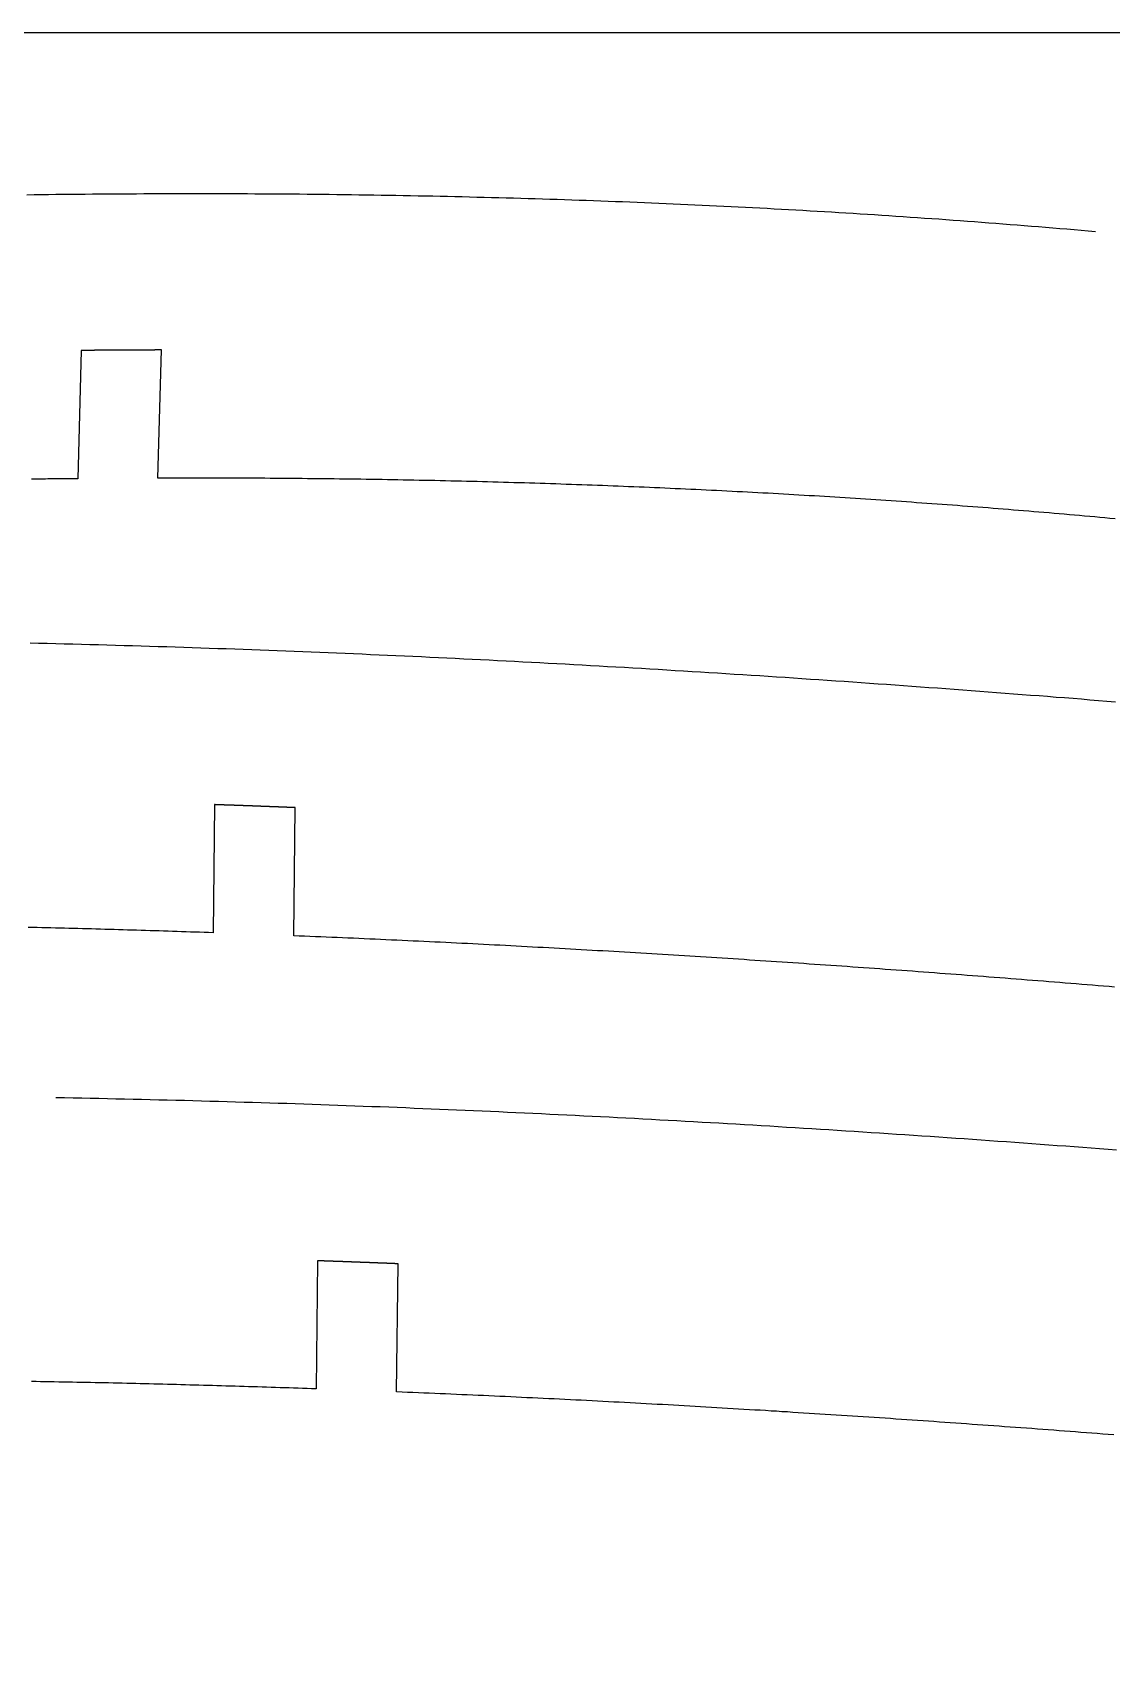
# Model space of a CAD drawing. Extents: x -537 to 363, y 432 to 791.
# Drawn here: x 214.8 to 248.4, y 610.6 to 661.6 of the extents above; entities that cross this region are included whole.
import ezdxf

# ---------------------------------------------------------------- set-up
doc = ezdxf.new("R2010")
doc.units = 0
doc.layers.get('0').update_dxf_attribs({"linetype": 'CONTINUOUS'})
doc.layers.add('90X10', color=1, linetype='CONTINUOUS')

msp = doc.modelspace()

# ---------------------------------------------------------------- linework, layer by layer
for p, q in [((216.265, 651.664), (216.159, 647.663)), ((218.662, 647.679), (218.768, 651.679)), ((220.426, 637.491), (220.383, 633.493)), ((222.898, 633.398), (222.941, 637.397)), ((223.64, 623.258), (223.597, 619.259)), ((226.112, 619.165), (226.155, 623.164))]:
    msp.add_line(p, q)
for points in [[(214.57, 656.525, 0), (214.796, 656.528, 0), (215.023, 656.531, 0), (215.25, 656.533, 0), (215.477, 656.536, 0), (215.704, 656.538, 0), (215.932, 656.541, 0), (216.16, 656.543, 0), (216.388, 656.545, 0), (216.616, 656.547, 0), (216.844, 656.549, 0), (217.073, 656.551, 0), (217.301, 656.552, 0), (217.53, 656.554, 0), (217.76, 656.555, 0), (217.989, 656.556, 0), (218.218, 656.557, 0), (218.448, 656.558, 0), (218.678, 656.559, 0), (218.908, 656.559, 0), (219.139, 656.56, 0), (219.369, 656.56, 0), (219.6, 656.56, 0), (219.831, 656.56, 0), (220.062, 656.56, 0), (220.293, 656.56, 0), (220.525, 656.56, 0), (220.757, 656.559, 0), (220.988, 656.559, 0), (221.221, 656.558, 0), (221.453, 656.557, 0), (221.685, 656.556, 0), (221.918, 656.554, 0), (222.151, 656.553, 0), (222.384, 656.551, 0), (222.616, 656.55, 0), (222.849, 656.548, 0), (223.081, 656.546, 0), (223.314, 656.544, 0), (223.546, 656.541, 0), (223.778, 656.539, 0), (224.009, 656.536, 0), (224.241, 656.534, 0), (224.473, 656.531, 0), (224.704, 656.528, 0), (224.935, 656.524, 0), (225.166, 656.521, 0), (225.397, 656.517, 0), (225.627, 656.514, 0), (225.858, 656.51, 0), (226.088, 656.506, 0), (226.319, 656.502, 0), (226.549, 656.498, 0), (226.779, 656.493, 0), (227.008, 656.489, 0), (227.238, 656.484, 0), (227.468, 656.479, 0), (227.697, 656.474, 0), (227.926, 656.469, 0), (228.155, 656.463, 0), (228.384, 656.458, 0), (228.613, 656.452, 0), (228.842, 656.446, 0), (229.071, 656.44, 0), (229.299, 656.434, 0), (229.527, 656.428, 0), (229.755, 656.422, 0), (229.984, 656.415, 0), (230.211, 656.408, 0), (230.439, 656.401, 0), (230.667, 656.394, 0), (230.894, 656.387, 0), (231.122, 656.38, 0), (231.349, 656.372, 0), (231.576, 656.365, 0), (231.804, 656.357, 0), (232.03, 656.349, 0), (232.257, 656.341, 0), (232.484, 656.333, 0), (232.711, 656.324, 0), (232.937, 656.316, 0), (233.164, 656.307, 0), (233.39, 656.298, 0), (233.616, 656.289, 0), (233.842, 656.28, 0), (234.068, 656.27, 0), (234.294, 656.261, 0), (234.52, 656.251, 0), (234.745, 656.241, 0), (234.971, 656.231, 0), (235.196, 656.221, 0), (235.422, 656.211, 0), (235.647, 656.2, 0), (235.872, 656.19, 0), (236.097, 656.179, 0), (236.322, 656.168, 0), (236.547, 656.157, 0), (236.771, 656.146, 0), (236.996, 656.134, 0), (237.221, 656.123, 0), (237.445, 656.111, 0), (237.67, 656.099, 0), (237.894, 656.087, 0), (238.118, 656.075, 0), (238.342, 656.062, 0), (238.566, 656.05, 0), (238.79, 656.037, 0), (239.014, 656.024, 0), (239.238, 656.011, 0), (239.462, 655.998, 0), (239.685, 655.985, 0), (239.909, 655.971, 0), (240.133, 655.958, 0), (240.356, 655.944, 0), (240.579, 655.93, 0), (240.803, 655.916, 0), (241.026, 655.902, 0), (241.249, 655.887, 0), (241.472, 655.873, 0), (241.695, 655.858, 0), (241.918, 655.843, 0), (242.141, 655.828, 0), (242.364, 655.813, 0), (242.587, 655.797, 0), (242.809, 655.782, 0), (243.032, 655.766, 0), (243.254, 655.75, 0), (243.477, 655.734, 0), (243.699, 655.718, 0), (243.922, 655.701, 0), (244.144, 655.685, 0), (244.366, 655.668, 0), (244.589, 655.651, 0), (244.811, 655.634, 0), (245.033, 655.617, 0), (245.255, 655.599, 0), (245.477, 655.582, 0), (245.699, 655.564, 0), (245.921, 655.546, 0), (246.143, 655.528, 0), (246.365, 655.51, 0), (246.587, 655.492, 0), (246.809, 655.473, 0), (247.03, 655.455, 0), (247.252, 655.436, 0), (247.474, 655.417, 0), (247.695, 655.398, 0), (247.917, 655.378, 0)], [(218.768, 651.679, 0), (218.76, 651.679, 0), (218.752, 651.679, 0), (218.744, 651.679, 0), (218.737, 651.679, 0), (218.729, 651.679, 0), (218.721, 651.679, 0), (218.713, 651.679, 0), (218.705, 651.679, 0), (218.697, 651.679, 0), (218.689, 651.679, 0), (218.681, 651.679, 0), (218.673, 651.679, 0), (218.666, 651.679, 0), (218.658, 651.679, 0), (218.65, 651.679, 0), (218.642, 651.679, 0), (218.634, 651.679, 0), (218.626, 651.679, 0), (218.618, 651.679, 0), (218.61, 651.679, 0), (218.603, 651.679, 0), (218.595, 651.679, 0), (218.587, 651.679, 0), (218.579, 651.679, 0), (218.571, 651.679, 0), (218.563, 651.679, 0), (218.555, 651.678, 0), (218.547, 651.678, 0), (218.54, 651.678, 0), (218.532, 651.678, 0), (218.524, 651.678, 0), (218.516, 651.678, 0), (218.508, 651.678, 0), (218.5, 651.678, 0), (218.492, 651.678, 0), (218.484, 651.678, 0), (218.477, 651.678, 0), (218.469, 651.678, 0), (218.461, 651.678, 0), (218.453, 651.678, 0), (218.445, 651.678, 0), (218.437, 651.678, 0), (218.429, 651.678, 0), (218.421, 651.678, 0), (218.414, 651.678, 0), (218.406, 651.678, 0), (218.398, 651.678, 0), (218.39, 651.678, 0), (218.382, 651.678, 0), (218.374, 651.678, 0), (218.366, 651.678, 0), (218.358, 651.678, 0), (218.351, 651.678, 0), (218.343, 651.678, 0), (218.335, 651.678, 0), (218.327, 651.678, 0), (218.319, 651.678, 0), (218.311, 651.678, 0), (218.303, 651.678, 0), (218.295, 651.678, 0), (218.288, 651.677, 0), (218.28, 651.677, 0), (218.272, 651.677, 0), (218.264, 651.677, 0), (218.256, 651.677, 0), (218.248, 651.677, 0), (218.24, 651.677, 0), (218.233, 651.677, 0), (218.225, 651.677, 0), (218.217, 651.677, 0), (218.209, 651.677, 0), (218.201, 651.677, 0), (218.193, 651.677, 0), (218.185, 651.677, 0), (218.177, 651.677, 0), (218.17, 651.677, 0), (218.162, 651.677, 0), (218.154, 651.677, 0), (218.146, 651.677, 0), (218.138, 651.677, 0), (218.13, 651.677, 0), (218.122, 651.677, 0), (218.115, 651.677, 0), (218.107, 651.677, 0), (218.099, 651.677, 0), (218.091, 651.677, 0), (218.083, 651.677, 0), (218.075, 651.677, 0), (218.067, 651.677, 0), (218.059, 651.676, 0), (218.052, 651.676, 0), (218.044, 651.676, 0), (218.036, 651.676, 0), (218.028, 651.676, 0), (218.02, 651.676, 0), (218.012, 651.676, 0), (218.004, 651.676, 0), (217.997, 651.676, 0), (217.989, 651.676, 0), (217.981, 651.676, 0), (217.973, 651.676, 0), (217.965, 651.676, 0), (217.957, 651.676, 0), (217.949, 651.676, 0), (217.942, 651.676, 0), (217.934, 651.676, 0), (217.926, 651.676, 0), (217.918, 651.676, 0), (217.91, 651.676, 0), (217.902, 651.676, 0), (217.894, 651.676, 0), (217.887, 651.676, 0), (217.879, 651.676, 0), (217.871, 651.676, 0), (217.863, 651.676, 0), (217.855, 651.675, 0), (217.847, 651.675, 0), (217.839, 651.675, 0), (217.832, 651.675, 0), (217.824, 651.675, 0), (217.816, 651.675, 0), (217.808, 651.675, 0), (217.8, 651.675, 0), (217.792, 651.675, 0), (217.784, 651.675, 0), (217.777, 651.675, 0), (217.769, 651.675, 0), (217.761, 651.675, 0), (217.753, 651.675, 0), (217.745, 651.675, 0), (217.737, 651.675, 0), (217.729, 651.675, 0), (217.722, 651.675, 0), (217.714, 651.675, 0), (217.706, 651.675, 0), (217.698, 651.675, 0), (217.69, 651.675, 0), (217.682, 651.675, 0), (217.674, 651.674, 0), (217.667, 651.674, 0), (217.659, 651.674, 0), (217.651, 651.674, 0), (217.643, 651.674, 0), (217.635, 651.674, 0), (217.627, 651.674, 0), (217.62, 651.674, 0), (217.612, 651.674, 0), (217.604, 651.674, 0), (217.596, 651.674, 0), (217.588, 651.674, 0), (217.58, 651.674, 0), (217.572, 651.674, 0), (217.565, 651.674, 0), (217.557, 651.674, 0), (217.549, 651.674, 0), (217.541, 651.674, 0), (217.533, 651.674, 0), (217.525, 651.674, 0), (217.517, 651.674, 0), (217.51, 651.674, 0), (217.502, 651.673, 0), (217.494, 651.673, 0), (217.486, 651.673, 0), (217.478, 651.673, 0), (217.47, 651.673, 0), (217.463, 651.673, 0), (217.455, 651.673, 0), (217.447, 651.673, 0), (217.439, 651.673, 0), (217.431, 651.673, 0), (217.423, 651.673, 0), (217.415, 651.673, 0), (217.408, 651.673, 0), (217.4, 651.673, 0), (217.392, 651.673, 0), (217.384, 651.673, 0), (217.376, 651.673, 0), (217.368, 651.673, 0), (217.361, 651.673, 0), (217.353, 651.673, 0), (217.345, 651.672, 0), (217.337, 651.672, 0), (217.329, 651.672, 0), (217.321, 651.672, 0), (217.314, 651.672, 0), (217.306, 651.672, 0), (217.298, 651.672, 0), (217.29, 651.672, 0), (217.282, 651.672, 0), (217.274, 651.672, 0), (217.266, 651.672, 0), (217.259, 651.672, 0), (217.251, 651.672, 0), (217.243, 651.672, 0), (217.235, 651.672, 0), (217.227, 651.672, 0), (217.219, 651.672, 0), (217.212, 651.672, 0), (217.204, 651.672, 0), (217.196, 651.671, 0), (217.188, 651.671, 0), (217.18, 651.671, 0), (217.172, 651.671, 0), (217.165, 651.671, 0), (217.157, 651.671, 0), (217.149, 651.671, 0), (217.141, 651.671, 0), (217.133, 651.671, 0), (217.125, 651.671, 0), (217.118, 651.671, 0), (217.11, 651.671, 0), (217.102, 651.671, 0), (217.094, 651.671, 0), (217.086, 651.671, 0), (217.078, 651.671, 0), (217.071, 651.671, 0), (217.063, 651.671, 0), (217.055, 651.67, 0), (217.047, 651.67, 0), (217.039, 651.67, 0), (217.031, 651.67, 0), (217.024, 651.67, 0), (217.016, 651.67, 0), (217.008, 651.67, 0), (217, 651.67, 0), (216.992, 651.67, 0), (216.984, 651.67, 0), (216.977, 651.67, 0), (216.969, 651.67, 0), (216.961, 651.67, 0), (216.953, 651.67, 0), (216.945, 651.67, 0), (216.937, 651.67, 0), (216.93, 651.67, 0), (216.922, 651.669, 0), (216.914, 651.669, 0), (216.906, 651.669, 0), (216.898, 651.669, 0), (216.89, 651.669, 0), (216.883, 651.669, 0), (216.875, 651.669, 0), (216.867, 651.669, 0), (216.859, 651.669, 0), (216.851, 651.669, 0), (216.843, 651.669, 0), (216.836, 651.669, 0), (216.828, 651.669, 0), (216.82, 651.669, 0), (216.812, 651.669, 0), (216.804, 651.669, 0), (216.796, 651.668, 0), (216.789, 651.668, 0), (216.781, 651.668, 0), (216.773, 651.668, 0), (216.765, 651.668, 0), (216.757, 651.668, 0), (216.75, 651.668, 0), (216.742, 651.668, 0), (216.734, 651.668, 0), (216.726, 651.668, 0), (216.718, 651.668, 0), (216.71, 651.668, 0), (216.703, 651.668, 0), (216.695, 651.668, 0), (216.687, 651.668, 0), (216.679, 651.668, 0), (216.671, 651.667, 0), (216.663, 651.667, 0), (216.656, 651.667, 0), (216.648, 651.667, 0), (216.64, 651.667, 0), (216.632, 651.667, 0), (216.624, 651.667, 0), (216.617, 651.667, 0), (216.609, 651.667, 0), (216.601, 651.667, 0), (216.593, 651.667, 0), (216.585, 651.667, 0), (216.577, 651.667, 0), (216.57, 651.667, 0), (216.562, 651.667, 0), (216.554, 651.666, 0), (216.546, 651.666, 0), (216.538, 651.666, 0), (216.531, 651.666, 0), (216.523, 651.666, 0), (216.515, 651.666, 0), (216.507, 651.666, 0), (216.499, 651.666, 0), (216.491, 651.666, 0), (216.484, 651.666, 0), (216.476, 651.666, 0), (216.468, 651.666, 0), (216.46, 651.666, 0), (216.452, 651.666, 0), (216.445, 651.666, 0), (216.437, 651.665, 0), (216.429, 651.665, 0), (216.421, 651.665, 0), (216.413, 651.665, 0), (216.405, 651.665, 0), (216.398, 651.665, 0), (216.39, 651.665, 0), (216.382, 651.665, 0), (216.374, 651.665, 0), (216.366, 651.665, 0), (216.359, 651.665, 0), (216.351, 651.665, 0), (216.343, 651.665, 0), (216.335, 651.665, 0), (216.327, 651.664, 0), (216.319, 651.664, 0), (216.312, 651.664, 0), (216.304, 651.664, 0), (216.296, 651.664, 0), (216.288, 651.664, 0), (216.28, 651.664, 0), (216.273, 651.664, 0), (216.265, 651.664, 0)], [(216.159, 647.663, 0), (216.087, 647.662, 0), (216.015, 647.661, 0), (215.943, 647.661, 0), (215.871, 647.66, 0), (215.799, 647.659, 0), (215.727, 647.658, 0), (215.655, 647.658, 0), (215.583, 647.657, 0), (215.511, 647.656, 0), (215.439, 647.655, 0), (215.367, 647.654, 0), (215.296, 647.653, 0), (215.224, 647.653, 0), (215.152, 647.652, 0), (215.08, 647.651, 0), (215.008, 647.65, 0), (214.937, 647.649, 0), (214.865, 647.648, 0), (214.793, 647.647, 0), (214.721, 647.646, 0)], [(248.531, 646.409, 0), (248.372, 646.424, 0), (248.214, 646.438, 0), (248.056, 646.453, 0), (247.897, 646.467, 0), (247.739, 646.481, 0), (247.58, 646.495, 0), (247.422, 646.51, 0), (247.264, 646.524, 0), (247.105, 646.537, 0), (246.947, 646.551, 0), (246.788, 646.565, 0), (246.63, 646.579, 0), (246.471, 646.592, 0), (246.312, 646.606, 0), (246.154, 646.619, 0), (245.995, 646.632, 0), (245.837, 646.646, 0), (245.678, 646.659, 0), (245.519, 646.672, 0), (245.361, 646.685, 0), (245.202, 646.698, 0), (245.043, 646.71, 0), (244.884, 646.723, 0), (244.725, 646.736, 0), (244.567, 646.748, 0), (244.408, 646.761, 0), (244.249, 646.773, 0), (244.09, 646.785, 0), (243.931, 646.797, 0), (243.772, 646.81, 0), (243.613, 646.822, 0), (243.454, 646.833, 0), (243.295, 646.845, 0), (243.136, 646.857, 0), (242.977, 646.869, 0), (242.818, 646.88, 0), (242.658, 646.892, 0), (242.499, 646.903, 0), (242.34, 646.914, 0), (242.181, 646.926, 0), (242.021, 646.937, 0), (241.862, 646.948, 0), (241.702, 646.959, 0), (241.543, 646.97, 0), (241.383, 646.981, 0), (241.224, 646.991, 0), (241.064, 647.002, 0), (240.905, 647.012, 0), (240.745, 647.023, 0), (240.585, 647.033, 0), (240.426, 647.044, 0), (240.266, 647.054, 0), (240.106, 647.064, 0), (239.946, 647.074, 0), (239.787, 647.084, 0), (239.627, 647.094, 0), (239.467, 647.104, 0), (239.307, 647.113, 0), (239.147, 647.123, 0), (238.986, 647.132, 0), (238.826, 647.142, 0), (238.666, 647.151, 0), (238.506, 647.161, 0), (238.346, 647.17, 0), (238.185, 647.179, 0), (238.025, 647.188, 0), (237.864, 647.197, 0), (237.704, 647.206, 0), (237.543, 647.214, 0), (237.383, 647.223, 0), (237.222, 647.232, 0), (237.062, 647.24, 0), (236.901, 647.249, 0), (236.74, 647.257, 0), (236.579, 647.265, 0), (236.418, 647.274, 0), (236.257, 647.282, 0), (236.096, 647.29, 0), (235.935, 647.298, 0), (235.774, 647.306, 0), (235.613, 647.313, 0), (235.452, 647.321, 0), (235.291, 647.329, 0), (235.129, 647.336, 0), (234.968, 647.344, 0), (234.806, 647.351, 0), (234.645, 647.358, 0), (234.483, 647.365, 0), (234.322, 647.372, 0), (234.16, 647.38, 0), (233.998, 647.386, 0), (233.837, 647.393, 0), (233.675, 647.4, 0), (233.513, 647.407, 0), (233.351, 647.413, 0), (233.189, 647.42, 0), (233.027, 647.426, 0), (232.864, 647.433, 0), (232.702, 647.439, 0), (232.54, 647.445, 0), (232.378, 647.451, 0), (232.215, 647.457, 0), (232.053, 647.463, 0), (231.89, 647.469, 0), (231.727, 647.475, 0), (231.565, 647.481, 0), (231.402, 647.486, 0), (231.239, 647.492, 0), (231.076, 647.497, 0), (230.913, 647.503, 0), (230.75, 647.508, 0), (230.587, 647.513, 0), (230.424, 647.518, 0), (230.26, 647.523, 0), (230.097, 647.528, 0), (229.934, 647.533, 0), (229.77, 647.538, 0), (229.607, 647.543, 0), (229.443, 647.548, 0), (229.279, 647.552, 0), (229.115, 647.557, 0), (228.952, 647.561, 0), (228.788, 647.565, 0), (228.624, 647.57, 0), (228.459, 647.574, 0), (228.295, 647.578, 0), (228.131, 647.582, 0), (227.967, 647.586, 0), (227.802, 647.59, 0), (227.638, 647.593, 0), (227.473, 647.597, 0), (227.308, 647.601, 0), (227.144, 647.604, 0), (226.979, 647.608, 0), (226.814, 647.611, 0), (226.649, 647.614, 0), (226.484, 647.618, 0), (226.319, 647.621, 0), (226.153, 647.624, 0), (225.988, 647.627, 0), (225.823, 647.63, 0), (225.657, 647.632, 0), (225.492, 647.635, 0), (225.326, 647.638, 0), (225.16, 647.64, 0), (224.994, 647.643, 0), (224.828, 647.645, 0), (224.662, 647.648, 0), (224.496, 647.65, 0), (224.33, 647.652, 0), (224.164, 647.654, 0), (223.997, 647.656, 0), (223.831, 647.658, 0), (223.664, 647.66, 0), (223.497, 647.662, 0), (223.331, 647.663, 0), (223.164, 647.665, 0), (222.997, 647.666, 0), (222.83, 647.668, 0), (222.663, 647.669, 0), (222.495, 647.671, 0), (222.328, 647.672, 0), (222.161, 647.673, 0), (221.993, 647.674, 0), (221.826, 647.675, 0), (221.658, 647.676, 0), (221.491, 647.677, 0), (221.324, 647.677, 0), (221.157, 647.678, 0), (220.99, 647.679, 0), (220.823, 647.679, 0), (220.656, 647.68, 0), (220.49, 647.68, 0), (220.323, 647.68, 0), (220.156, 647.681, 0), (219.99, 647.681, 0), (219.824, 647.681, 0), (219.658, 647.681, 0), (219.491, 647.681, 0), (219.325, 647.68, 0), (219.159, 647.68, 0), (218.994, 647.68, 0), (218.828, 647.679, 0), (218.662, 647.679, 0)], [(214.672, 642.538, 0), (214.939, 642.532, 0), (215.206, 642.525, 0), (215.473, 642.519, 0), (215.74, 642.512, 0), (216.007, 642.505, 0), (216.273, 642.498, 0), (216.54, 642.491, 0), (216.806, 642.484, 0), (217.072, 642.477, 0), (217.339, 642.469, 0), (217.605, 642.461, 0), (217.871, 642.454, 0), (218.137, 642.446, 0), (218.403, 642.438, 0), (218.669, 642.43, 0), (218.935, 642.421, 0), (219.201, 642.413, 0), (219.466, 642.404, 0), (219.732, 642.395, 0), (219.998, 642.386, 0), (220.263, 642.377, 0), (220.529, 642.368, 0), (220.794, 642.359, 0), (221.059, 642.35, 0), (221.325, 642.34, 0), (221.59, 642.33, 0), (221.855, 642.32, 0), (222.12, 642.31, 0), (222.385, 642.3, 0), (222.65, 642.29, 0), (222.915, 642.28, 0), (223.18, 642.269, 0), (223.445, 642.259, 0), (223.71, 642.248, 0), (223.975, 642.237, 0), (224.239, 642.226, 0), (224.504, 642.215, 0), (224.769, 642.204, 0), (225.033, 642.192, 0), (225.298, 642.181, 0), (225.562, 642.169, 0), (225.827, 642.157, 0), (226.091, 642.145, 0), (226.355, 642.133, 0), (226.62, 642.121, 0), (226.884, 642.109, 0), (227.148, 642.096, 0), (227.413, 642.084, 0), (227.677, 642.071, 0), (227.941, 642.058, 0), (228.205, 642.045, 0), (228.469, 642.032, 0), (228.733, 642.019, 0), (228.998, 642.006, 0), (229.262, 641.992, 0), (229.526, 641.979, 0), (229.79, 641.965, 0), (230.054, 641.951, 0), (230.318, 641.937, 0), (230.582, 641.923, 0), (230.845, 641.909, 0), (231.109, 641.895, 0), (231.373, 641.88, 0), (231.637, 641.866, 0), (231.901, 641.851, 0), (232.165, 641.836, 0), (232.429, 641.821, 0), (232.693, 641.806, 0), (232.956, 641.791, 0), (233.22, 641.776, 0), (233.484, 641.761, 0), (233.748, 641.745, 0), (234.012, 641.73, 0), (234.275, 641.714, 0), (234.539, 641.698, 0), (234.803, 641.682, 0), (235.067, 641.666, 0), (235.33, 641.65, 0), (235.594, 641.633, 0), (235.858, 641.617, 0), (236.122, 641.601, 0), (236.386, 641.584, 0), (236.649, 641.567, 0), (236.913, 641.55, 0), (237.177, 641.533, 0), (237.441, 641.516, 0), (237.705, 641.499, 0), (237.969, 641.482, 0), (238.232, 641.464, 0), (238.496, 641.447, 0), (238.76, 641.429, 0), (239.024, 641.411, 0), (239.288, 641.393, 0), (239.552, 641.376, 0), (239.816, 641.357, 0), (240.08, 641.339, 0), (240.344, 641.321, 0), (240.608, 641.303, 0), (240.872, 641.284, 0), (241.136, 641.265, 0), (241.4, 641.247, 0), (241.664, 641.228, 0), (241.928, 641.209, 0), (242.193, 641.19, 0), (242.457, 641.171, 0), (242.721, 641.151, 0), (242.985, 641.132, 0), (243.25, 641.113, 0), (243.514, 641.093, 0), (243.778, 641.073, 0), (244.043, 641.054, 0), (244.307, 641.034, 0), (244.572, 641.014, 0), (244.836, 640.994, 0), (245.101, 640.974, 0), (245.365, 640.953, 0), (245.63, 640.933, 0), (245.895, 640.912, 0), (246.16, 640.892, 0), (246.424, 640.871, 0), (246.689, 640.85, 0), (246.954, 640.83, 0), (247.219, 640.809, 0), (247.484, 640.788, 0), (247.749, 640.766, 0), (248.014, 640.745, 0), (248.279, 640.724, 0), (248.544, 640.702, 0)], [(222.941, 637.397, 0), (222.933, 637.398, 0), (222.925, 637.398, 0), (222.917, 637.398, 0), (222.909, 637.399, 0), (222.902, 637.399, 0), (222.894, 637.399, 0), (222.886, 637.4, 0), (222.878, 637.4, 0), (222.87, 637.4, 0), (222.862, 637.401, 0), (222.854, 637.401, 0), (222.846, 637.401, 0), (222.839, 637.402, 0), (222.831, 637.402, 0), (222.823, 637.402, 0), (222.815, 637.402, 0), (222.807, 637.403, 0), (222.799, 637.403, 0), (222.791, 637.403, 0), (222.783, 637.404, 0), (222.775, 637.404, 0), (222.768, 637.404, 0), (222.76, 637.405, 0), (222.752, 637.405, 0), (222.744, 637.405, 0), (222.736, 637.406, 0), (222.728, 637.406, 0), (222.72, 637.406, 0), (222.712, 637.407, 0), (222.705, 637.407, 0), (222.697, 637.407, 0), (222.689, 637.407, 0), (222.681, 637.408, 0), (222.673, 637.408, 0), (222.665, 637.408, 0), (222.657, 637.409, 0), (222.649, 637.409, 0), (222.642, 637.409, 0), (222.634, 637.41, 0), (222.626, 637.41, 0), (222.618, 637.41, 0), (222.61, 637.411, 0), (222.602, 637.411, 0), (222.594, 637.411, 0), (222.586, 637.411, 0), (222.578, 637.412, 0), (222.571, 637.412, 0), (222.563, 637.412, 0), (222.555, 637.413, 0), (222.547, 637.413, 0), (222.539, 637.413, 0), (222.531, 637.414, 0), (222.523, 637.414, 0), (222.515, 637.414, 0), (222.508, 637.415, 0), (222.5, 637.415, 0), (222.492, 637.415, 0), (222.484, 637.415, 0), (222.476, 637.416, 0), (222.468, 637.416, 0), (222.46, 637.416, 0), (222.452, 637.417, 0), (222.445, 637.417, 0), (222.437, 637.417, 0), (222.429, 637.418, 0), (222.421, 637.418, 0), (222.413, 637.418, 0), (222.405, 637.419, 0), (222.397, 637.419, 0), (222.389, 637.419, 0), (222.381, 637.419, 0), (222.374, 637.42, 0), (222.366, 637.42, 0), (222.358, 637.42, 0), (222.35, 637.421, 0), (222.342, 637.421, 0), (222.334, 637.421, 0), (222.326, 637.422, 0), (222.318, 637.422, 0), (222.311, 637.422, 0), (222.303, 637.422, 0), (222.295, 637.423, 0), (222.287, 637.423, 0), (222.279, 637.423, 0), (222.271, 637.424, 0), (222.263, 637.424, 0), (222.255, 637.424, 0), (222.248, 637.425, 0), (222.24, 637.425, 0), (222.232, 637.425, 0), (222.224, 637.426, 0), (222.216, 637.426, 0), (222.208, 637.426, 0), (222.2, 637.426, 0), (222.192, 637.427, 0), (222.184, 637.427, 0), (222.177, 637.427, 0), (222.169, 637.428, 0), (222.161, 637.428, 0), (222.153, 637.428, 0), (222.145, 637.429, 0), (222.137, 637.429, 0), (222.129, 637.429, 0), (222.121, 637.429, 0), (222.114, 637.43, 0), (222.106, 637.43, 0), (222.098, 637.43, 0), (222.09, 637.431, 0), (222.082, 637.431, 0), (222.074, 637.431, 0), (222.066, 637.432, 0), (222.058, 637.432, 0), (222.05, 637.432, 0), (222.043, 637.432, 0), (222.035, 637.433, 0), (222.027, 637.433, 0), (222.019, 637.433, 0), (222.011, 637.434, 0), (222.003, 637.434, 0), (221.995, 637.434, 0), (221.987, 637.435, 0), (221.98, 637.435, 0), (221.972, 637.435, 0), (221.964, 637.435, 0), (221.956, 637.436, 0), (221.948, 637.436, 0), (221.94, 637.436, 0), (221.932, 637.437, 0), (221.924, 637.437, 0), (221.916, 637.437, 0), (221.909, 637.438, 0), (221.901, 637.438, 0), (221.893, 637.438, 0), (221.885, 637.438, 0), (221.877, 637.439, 0), (221.869, 637.439, 0), (221.861, 637.439, 0), (221.853, 637.44, 0), (221.846, 637.44, 0), (221.838, 637.44, 0), (221.83, 637.441, 0), (221.822, 637.441, 0), (221.814, 637.441, 0), (221.806, 637.441, 0), (221.798, 637.442, 0), (221.79, 637.442, 0), (221.782, 637.442, 0), (221.775, 637.443, 0), (221.767, 637.443, 0), (221.759, 637.443, 0), (221.751, 637.443, 0), (221.743, 637.444, 0), (221.735, 637.444, 0), (221.727, 637.444, 0), (221.719, 637.445, 0), (221.712, 637.445, 0), (221.704, 637.445, 0), (221.696, 637.446, 0), (221.688, 637.446, 0), (221.68, 637.446, 0), (221.672, 637.446, 0), (221.664, 637.447, 0), (221.656, 637.447, 0), (221.648, 637.447, 0), (221.641, 637.448, 0), (221.633, 637.448, 0), (221.625, 637.448, 0), (221.617, 637.448, 0), (221.609, 637.449, 0), (221.601, 637.449, 0), (221.593, 637.449, 0), (221.585, 637.45, 0), (221.577, 637.45, 0), (221.57, 637.45, 0), (221.562, 637.451, 0), (221.554, 637.451, 0), (221.546, 637.451, 0), (221.538, 637.451, 0), (221.53, 637.452, 0), (221.522, 637.452, 0), (221.514, 637.452, 0), (221.507, 637.453, 0), (221.499, 637.453, 0), (221.491, 637.453, 0), (221.483, 637.453, 0), (221.475, 637.454, 0), (221.467, 637.454, 0), (221.459, 637.454, 0), (221.451, 637.455, 0), (221.443, 637.455, 0), (221.436, 637.455, 0), (221.428, 637.455, 0), (221.42, 637.456, 0), (221.412, 637.456, 0), (221.404, 637.456, 0), (221.396, 637.457, 0), (221.388, 637.457, 0), (221.38, 637.457, 0), (221.372, 637.458, 0), (221.365, 637.458, 0), (221.357, 637.458, 0), (221.349, 637.458, 0), (221.341, 637.459, 0), (221.333, 637.459, 0), (221.325, 637.459, 0), (221.317, 637.46, 0), (221.309, 637.46, 0), (221.302, 637.46, 0), (221.294, 637.46, 0), (221.286, 637.461, 0), (221.278, 637.461, 0), (221.27, 637.461, 0), (221.262, 637.462, 0), (221.254, 637.462, 0), (221.246, 637.462, 0), (221.238, 637.462, 0), (221.231, 637.463, 0), (221.223, 637.463, 0), (221.215, 637.463, 0), (221.207, 637.464, 0), (221.199, 637.464, 0), (221.191, 637.464, 0), (221.183, 637.464, 0), (221.175, 637.465, 0), (221.167, 637.465, 0), (221.16, 637.465, 0), (221.152, 637.466, 0), (221.144, 637.466, 0), (221.136, 637.466, 0), (221.128, 637.466, 0), (221.12, 637.467, 0), (221.112, 637.467, 0), (221.104, 637.467, 0), (221.096, 637.468, 0), (221.089, 637.468, 0), (221.081, 637.468, 0), (221.073, 637.468, 0), (221.065, 637.469, 0), (221.057, 637.469, 0), (221.049, 637.469, 0), (221.041, 637.47, 0), (221.033, 637.47, 0), (221.025, 637.47, 0), (221.018, 637.47, 0), (221.01, 637.471, 0), (221.002, 637.471, 0), (220.994, 637.471, 0), (220.986, 637.472, 0), (220.978, 637.472, 0), (220.97, 637.472, 0), (220.962, 637.472, 0), (220.954, 637.473, 0), (220.947, 637.473, 0), (220.939, 637.473, 0), (220.931, 637.474, 0), (220.923, 637.474, 0), (220.915, 637.474, 0), (220.907, 637.474, 0), (220.899, 637.475, 0), (220.891, 637.475, 0), (220.883, 637.475, 0), (220.876, 637.476, 0), (220.868, 637.476, 0), (220.86, 637.476, 0), (220.852, 637.476, 0), (220.844, 637.477, 0), (220.836, 637.477, 0), (220.828, 637.477, 0), (220.82, 637.478, 0), (220.812, 637.478, 0), (220.805, 637.478, 0), (220.797, 637.478, 0), (220.789, 637.479, 0), (220.781, 637.479, 0), (220.773, 637.479, 0), (220.765, 637.479, 0), (220.757, 637.48, 0), (220.749, 637.48, 0), (220.741, 637.48, 0), (220.734, 637.481, 0), (220.726, 637.481, 0), (220.718, 637.481, 0), (220.71, 637.481, 0), (220.702, 637.482, 0), (220.694, 637.482, 0), (220.686, 637.482, 0), (220.678, 637.483, 0), (220.67, 637.483, 0), (220.663, 637.483, 0), (220.655, 637.483, 0), (220.647, 637.484, 0), (220.639, 637.484, 0), (220.631, 637.484, 0), (220.623, 637.485, 0), (220.615, 637.485, 0), (220.607, 637.485, 0), (220.599, 637.485, 0), (220.592, 637.486, 0), (220.584, 637.486, 0), (220.576, 637.486, 0), (220.568, 637.486, 0), (220.56, 637.487, 0), (220.552, 637.487, 0), (220.544, 637.487, 0), (220.536, 637.488, 0), (220.528, 637.488, 0), (220.521, 637.488, 0), (220.513, 637.488, 0), (220.505, 637.489, 0), (220.497, 637.489, 0), (220.489, 637.489, 0), (220.481, 637.49, 0), (220.473, 637.49, 0), (220.465, 637.49, 0), (220.457, 637.49, 0), (220.45, 637.491, 0), (220.442, 637.491, 0), (220.434, 637.491, 0), (220.426, 637.491, 0)], [(220.383, 633.493, 0), (220.242, 633.497, 0), (220.102, 633.502, 0), (219.961, 633.507, 0), (219.821, 633.512, 0), (219.681, 633.517, 0), (219.54, 633.521, 0), (219.4, 633.526, 0), (219.259, 633.531, 0), (219.119, 633.535, 0), (218.978, 633.54, 0), (218.838, 633.544, 0), (218.697, 633.549, 0), (218.557, 633.553, 0), (218.416, 633.558, 0), (218.275, 633.562, 0), (218.135, 633.566, 0), (217.994, 633.571, 0), (217.854, 633.575, 0), (217.713, 633.579, 0), (217.572, 633.583, 0), (217.432, 633.587, 0), (217.291, 633.591, 0), (217.15, 633.595, 0), (217.009, 633.599, 0), (216.869, 633.603, 0), (216.728, 633.607, 0), (216.587, 633.611, 0), (216.446, 633.615, 0), (216.305, 633.619, 0), (216.164, 633.623, 0), (216.024, 633.626, 0), (215.883, 633.63, 0), (215.742, 633.634, 0), (215.601, 633.637, 0), (215.46, 633.641, 0), (215.319, 633.644, 0), (215.178, 633.648, 0), (215.037, 633.651, 0), (214.896, 633.655, 0), (214.755, 633.658, 0), (214.614, 633.661, 0)], [(248.515, 631.8, 0), (248.344, 631.814, 0), (248.173, 631.828, 0), (248.003, 631.842, 0), (247.832, 631.856, 0), (247.661, 631.87, 0), (247.49, 631.883, 0), (247.32, 631.897, 0), (247.149, 631.911, 0), (246.978, 631.925, 0), (246.808, 631.938, 0), (246.637, 631.952, 0), (246.467, 631.965, 0), (246.296, 631.979, 0), (246.126, 631.992, 0), (245.955, 632.006, 0), (245.785, 632.019, 0), (245.614, 632.032, 0), (245.444, 632.046, 0), (245.274, 632.059, 0), (245.103, 632.072, 0), (244.933, 632.085, 0), (244.763, 632.098, 0), (244.593, 632.111, 0), (244.422, 632.124, 0), (244.252, 632.137, 0), (244.082, 632.15, 0), (243.912, 632.163, 0), (243.742, 632.176, 0), (243.572, 632.189, 0), (243.402, 632.202, 0), (243.232, 632.214, 0), (243.062, 632.227, 0), (242.892, 632.24, 0), (242.722, 632.252, 0), (242.552, 632.265, 0), (242.382, 632.277, 0), (242.212, 632.29, 0), (242.042, 632.302, 0), (241.872, 632.315, 0), (241.702, 632.327, 0), (241.532, 632.339, 0), (241.362, 632.352, 0), (241.193, 632.364, 0), (241.023, 632.376, 0), (240.853, 632.388, 0), (240.683, 632.4, 0), (240.514, 632.412, 0), (240.344, 632.424, 0), (240.174, 632.436, 0), (240.004, 632.448, 0), (239.835, 632.46, 0), (239.665, 632.472, 0), (239.495, 632.483, 0), (239.326, 632.495, 0), (239.156, 632.507, 0), (238.987, 632.518, 0), (238.817, 632.53, 0), (238.648, 632.541, 0), (238.478, 632.553, 0), (238.308, 632.564, 0), (238.139, 632.576, 0), (237.969, 632.587, 0), (237.8, 632.598, 0), (237.63, 632.609, 0), (237.461, 632.621, 0), (237.292, 632.632, 0), (237.122, 632.643, 0), (236.953, 632.654, 0), (236.783, 632.665, 0), (236.614, 632.676, 0), (236.444, 632.687, 0), (236.275, 632.698, 0), (236.106, 632.709, 0), (235.936, 632.719, 0), (235.767, 632.73, 0), (235.598, 632.741, 0), (235.428, 632.751, 0), (235.259, 632.762, 0), (235.09, 632.772, 0), (234.92, 632.783, 0), (234.751, 632.793, 0), (234.582, 632.804, 0), (234.412, 632.814, 0), (234.243, 632.824, 0), (234.074, 632.835, 0), (233.904, 632.845, 0), (233.735, 632.855, 0), (233.566, 632.865, 0), (233.397, 632.875, 0), (233.227, 632.885, 0), (233.058, 632.895, 0), (232.889, 632.905, 0), (232.72, 632.915, 0), (232.55, 632.925, 0), (232.381, 632.934, 0), (232.212, 632.944, 0), (232.043, 632.954, 0), (231.873, 632.963, 0), (231.704, 632.973, 0), (231.535, 632.982, 0), (231.366, 632.992, 0), (231.196, 633.001, 0), (231.027, 633.011, 0), (230.858, 633.02, 0), (230.689, 633.029, 0), (230.519, 633.038, 0), (230.35, 633.047, 0), (230.181, 633.057, 0), (230.012, 633.066, 0), (229.842, 633.075, 0), (229.673, 633.084, 0), (229.504, 633.092, 0), (229.335, 633.101, 0), (229.165, 633.11, 0), (228.996, 633.119, 0), (228.827, 633.127, 0), (228.658, 633.136, 0), (228.488, 633.145, 0), (228.319, 633.153, 0), (228.15, 633.162, 0), (227.981, 633.17, 0), (227.811, 633.178, 0), (227.642, 633.187, 0), (227.473, 633.195, 0), (227.303, 633.203, 0), (227.134, 633.211, 0), (226.965, 633.22, 0), (226.795, 633.228, 0), (226.626, 633.236, 0), (226.457, 633.244, 0), (226.287, 633.251, 0), (226.118, 633.259, 0), (225.949, 633.267, 0), (225.779, 633.275, 0), (225.61, 633.283, 0), (225.44, 633.29, 0), (225.271, 633.298, 0), (225.101, 633.305, 0), (224.932, 633.313, 0), (224.763, 633.32, 0), (224.593, 633.327, 0), (224.424, 633.335, 0), (224.254, 633.342, 0), (224.085, 633.349, 0), (223.915, 633.356, 0), (223.746, 633.363, 0), (223.576, 633.371, 0), (223.406, 633.377, 0), (223.237, 633.384, 0), (223.067, 633.391, 0), (222.898, 633.398, 0)], [(215.48, 628.354, 0), (215.747, 628.349, 0), (216.015, 628.344, 0), (216.283, 628.338, 0), (216.55, 628.333, 0), (216.818, 628.328, 0), (217.085, 628.322, 0), (217.352, 628.316, 0), (217.619, 628.31, 0), (217.886, 628.304, 0), (218.153, 628.298, 0), (218.42, 628.292, 0), (218.687, 628.285, 0), (218.954, 628.278, 0), (219.221, 628.272, 0), (219.487, 628.265, 0), (219.754, 628.258, 0), (220.02, 628.25, 0), (220.286, 628.243, 0), (220.553, 628.236, 0), (220.819, 628.228, 0), (221.085, 628.22, 0), (221.351, 628.212, 0), (221.617, 628.204, 0), (221.883, 628.196, 0), (222.149, 628.188, 0), (222.415, 628.179, 0), (222.68, 628.171, 0), (222.946, 628.162, 0), (223.212, 628.153, 0), (223.477, 628.144, 0), (223.743, 628.135, 0), (224.008, 628.125, 0), (224.273, 628.116, 0), (224.539, 628.106, 0), (224.804, 628.097, 0), (225.069, 628.087, 0), (225.334, 628.077, 0), (225.599, 628.067, 0), (225.864, 628.057, 0), (226.129, 628.046, 0), (226.394, 628.036, 0), (226.659, 628.025, 0), (226.924, 628.014, 0), (227.189, 628.003, 0), (227.453, 627.992, 0), (227.718, 627.981, 0), (227.983, 627.97, 0), (228.247, 627.959, 0), (228.512, 627.947, 0), (228.776, 627.935, 0), (229.041, 627.924, 0), (229.305, 627.912, 0), (229.569, 627.9, 0), (229.834, 627.887, 0), (230.098, 627.875, 0), (230.362, 627.863, 0), (230.627, 627.85, 0), (230.891, 627.837, 0), (231.155, 627.825, 0), (231.419, 627.812, 0), (231.683, 627.799, 0), (231.948, 627.785, 0), (232.212, 627.772, 0), (232.476, 627.759, 0), (232.74, 627.745, 0), (233.004, 627.731, 0), (233.268, 627.718, 0), (233.532, 627.704, 0), (233.796, 627.69, 0), (234.06, 627.675, 0), (234.323, 627.661, 0), (234.587, 627.647, 0), (234.851, 627.632, 0), (235.115, 627.617, 0), (235.379, 627.603, 0), (235.643, 627.588, 0), (235.907, 627.573, 0), (236.17, 627.558, 0), (236.434, 627.542, 0), (236.698, 627.527, 0), (236.962, 627.512, 0), (237.226, 627.496, 0), (237.489, 627.48, 0), (237.753, 627.464, 0), (238.017, 627.448, 0), (238.281, 627.432, 0), (238.545, 627.416, 0), (238.808, 627.4, 0), (239.072, 627.383, 0), (239.336, 627.367, 0), (239.6, 627.35, 0), (239.863, 627.334, 0), (240.127, 627.317, 0), (240.391, 627.3, 0), (240.655, 627.283, 0), (240.919, 627.265, 0), (241.183, 627.248, 0), (241.446, 627.231, 0), (241.71, 627.213, 0), (241.974, 627.196, 0), (242.238, 627.178, 0), (242.502, 627.16, 0), (242.766, 627.142, 0), (243.03, 627.124, 0), (243.294, 627.106, 0), (243.558, 627.087, 0), (243.822, 627.069, 0), (244.086, 627.05, 0), (244.35, 627.032, 0), (244.614, 627.013, 0), (244.878, 626.994, 0), (245.142, 626.975, 0), (245.407, 626.956, 0), (245.671, 626.937, 0), (245.935, 626.918, 0), (246.199, 626.899, 0), (246.464, 626.879, 0), (246.728, 626.86, 0), (246.992, 626.84, 0), (247.257, 626.82, 0), (247.521, 626.8, 0), (247.786, 626.78, 0), (248.05, 626.76, 0), (248.315, 626.74, 0), (248.579, 626.72, 0)], [(226.155, 623.164, 0), (226.147, 623.164, 0), (226.139, 623.165, 0), (226.131, 623.165, 0), (226.123, 623.165, 0), (226.116, 623.165, 0), (226.108, 623.166, 0), (226.1, 623.166, 0), (226.092, 623.166, 0), (226.084, 623.167, 0), (226.076, 623.167, 0), (226.068, 623.167, 0), (226.06, 623.168, 0), (226.053, 623.168, 0), (226.045, 623.168, 0), (226.037, 623.169, 0), (226.029, 623.169, 0), (226.021, 623.169, 0), (226.013, 623.17, 0), (226.005, 623.17, 0), (225.997, 623.17, 0), (225.99, 623.17, 0), (225.982, 623.171, 0), (225.974, 623.171, 0), (225.966, 623.171, 0), (225.958, 623.172, 0), (225.95, 623.172, 0), (225.942, 623.172, 0), (225.934, 623.173, 0), (225.926, 623.173, 0), (225.919, 623.173, 0), (225.911, 623.174, 0), (225.903, 623.174, 0), (225.895, 623.174, 0), (225.887, 623.175, 0), (225.879, 623.175, 0), (225.871, 623.175, 0), (225.863, 623.175, 0), (225.856, 623.176, 0), (225.848, 623.176, 0), (225.84, 623.176, 0), (225.832, 623.177, 0), (225.824, 623.177, 0), (225.816, 623.177, 0), (225.808, 623.178, 0), (225.8, 623.178, 0), (225.793, 623.178, 0), (225.785, 623.179, 0), (225.777, 623.179, 0), (225.769, 623.179, 0), (225.761, 623.179, 0), (225.753, 623.18, 0), (225.745, 623.18, 0), (225.737, 623.18, 0), (225.729, 623.181, 0), (225.722, 623.181, 0), (225.714, 623.181, 0), (225.706, 623.182, 0), (225.698, 623.182, 0), (225.69, 623.182, 0), (225.682, 623.183, 0), (225.674, 623.183, 0), (225.666, 623.183, 0), (225.659, 623.183, 0), (225.651, 623.184, 0), (225.643, 623.184, 0), (225.635, 623.184, 0), (225.627, 623.185, 0), (225.619, 623.185, 0), (225.611, 623.185, 0), (225.603, 623.186, 0), (225.596, 623.186, 0), (225.588, 623.186, 0), (225.58, 623.186, 0), (225.572, 623.187, 0), (225.564, 623.187, 0), (225.556, 623.187, 0), (225.548, 623.188, 0), (225.54, 623.188, 0), (225.532, 623.188, 0), (225.525, 623.189, 0), (225.517, 623.189, 0), (225.509, 623.189, 0), (225.501, 623.19, 0), (225.493, 623.19, 0), (225.485, 623.19, 0), (225.477, 623.19, 0), (225.469, 623.191, 0), (225.462, 623.191, 0), (225.454, 623.191, 0), (225.446, 623.192, 0), (225.438, 623.192, 0), (225.43, 623.192, 0), (225.422, 623.193, 0), (225.414, 623.193, 0), (225.406, 623.193, 0), (225.399, 623.193, 0), (225.391, 623.194, 0), (225.383, 623.194, 0), (225.375, 623.194, 0), (225.367, 623.195, 0), (225.359, 623.195, 0), (225.351, 623.195, 0), (225.343, 623.196, 0), (225.335, 623.196, 0), (225.328, 623.196, 0), (225.32, 623.196, 0), (225.312, 623.197, 0), (225.304, 623.197, 0), (225.296, 623.197, 0), (225.288, 623.198, 0), (225.28, 623.198, 0), (225.272, 623.198, 0), (225.265, 623.199, 0), (225.257, 623.199, 0), (225.249, 623.199, 0), (225.241, 623.199, 0), (225.233, 623.2, 0), (225.225, 623.2, 0), (225.217, 623.2, 0), (225.209, 623.201, 0), (225.201, 623.201, 0), (225.194, 623.201, 0), (225.186, 623.202, 0), (225.178, 623.202, 0), (225.17, 623.202, 0), (225.162, 623.202, 0), (225.154, 623.203, 0), (225.146, 623.203, 0), (225.138, 623.203, 0), (225.131, 623.204, 0), (225.123, 623.204, 0), (225.115, 623.204, 0), (225.107, 623.205, 0), (225.099, 623.205, 0), (225.091, 623.205, 0), (225.083, 623.205, 0), (225.075, 623.206, 0), (225.067, 623.206, 0), (225.06, 623.206, 0), (225.052, 623.207, 0), (225.044, 623.207, 0), (225.036, 623.207, 0), (225.028, 623.208, 0), (225.02, 623.208, 0), (225.012, 623.208, 0), (225.004, 623.208, 0), (224.997, 623.209, 0), (224.989, 623.209, 0), (224.981, 623.209, 0), (224.973, 623.21, 0), (224.965, 623.21, 0), (224.957, 623.21, 0), (224.949, 623.21, 0), (224.941, 623.211, 0), (224.933, 623.211, 0), (224.926, 623.211, 0), (224.918, 623.212, 0), (224.91, 623.212, 0), (224.902, 623.212, 0), (224.894, 623.213, 0), (224.886, 623.213, 0), (224.878, 623.213, 0), (224.87, 623.213, 0), (224.862, 623.214, 0), (224.855, 623.214, 0), (224.847, 623.214, 0), (224.839, 623.215, 0), (224.831, 623.215, 0), (224.823, 623.215, 0), (224.815, 623.215, 0), (224.807, 623.216, 0), (224.799, 623.216, 0), (224.792, 623.216, 0), (224.784, 623.217, 0), (224.776, 623.217, 0), (224.768, 623.217, 0), (224.76, 623.218, 0), (224.752, 623.218, 0), (224.744, 623.218, 0), (224.736, 623.218, 0), (224.728, 623.219, 0), (224.721, 623.219, 0), (224.713, 623.219, 0), (224.705, 623.22, 0), (224.697, 623.22, 0), (224.689, 623.22, 0), (224.681, 623.22, 0), (224.673, 623.221, 0), (224.665, 623.221, 0), (224.657, 623.221, 0), (224.65, 623.222, 0), (224.642, 623.222, 0), (224.634, 623.222, 0), (224.626, 623.222, 0), (224.618, 623.223, 0), (224.61, 623.223, 0), (224.602, 623.223, 0), (224.594, 623.224, 0), (224.587, 623.224, 0), (224.579, 623.224, 0), (224.571, 623.225, 0), (224.563, 623.225, 0), (224.555, 623.225, 0), (224.547, 623.225, 0), (224.539, 623.226, 0), (224.531, 623.226, 0), (224.523, 623.226, 0), (224.516, 623.227, 0), (224.508, 623.227, 0), (224.5, 623.227, 0), (224.492, 623.227, 0), (224.484, 623.228, 0), (224.476, 623.228, 0), (224.468, 623.228, 0), (224.46, 623.229, 0), (224.452, 623.229, 0), (224.445, 623.229, 0), (224.437, 623.229, 0), (224.429, 623.23, 0), (224.421, 623.23, 0), (224.413, 623.23, 0), (224.405, 623.231, 0), (224.397, 623.231, 0), (224.389, 623.231, 0), (224.381, 623.231, 0), (224.374, 623.232, 0), (224.366, 623.232, 0), (224.358, 623.232, 0), (224.35, 623.233, 0), (224.342, 623.233, 0), (224.334, 623.233, 0), (224.326, 623.233, 0), (224.318, 623.234, 0), (224.31, 623.234, 0), (224.303, 623.234, 0), (224.295, 623.235, 0), (224.287, 623.235, 0), (224.279, 623.235, 0), (224.271, 623.235, 0), (224.263, 623.236, 0), (224.255, 623.236, 0), (224.247, 623.236, 0), (224.239, 623.237, 0), (224.232, 623.237, 0), (224.224, 623.237, 0), (224.216, 623.237, 0), (224.208, 623.238, 0), (224.2, 623.238, 0), (224.192, 623.238, 0), (224.184, 623.239, 0), (224.176, 623.239, 0), (224.169, 623.239, 0), (224.161, 623.239, 0), (224.153, 623.24, 0), (224.145, 623.24, 0), (224.137, 623.24, 0), (224.129, 623.241, 0), (224.121, 623.241, 0), (224.113, 623.241, 0), (224.105, 623.241, 0), (224.098, 623.242, 0), (224.09, 623.242, 0), (224.082, 623.242, 0), (224.074, 623.243, 0), (224.066, 623.243, 0), (224.058, 623.243, 0), (224.05, 623.243, 0), (224.042, 623.244, 0), (224.034, 623.244, 0), (224.027, 623.244, 0), (224.019, 623.244, 0), (224.011, 623.245, 0), (224.003, 623.245, 0), (223.995, 623.245, 0), (223.987, 623.246, 0), (223.979, 623.246, 0), (223.971, 623.246, 0), (223.963, 623.246, 0), (223.955, 623.247, 0), (223.948, 623.247, 0), (223.94, 623.247, 0), (223.932, 623.248, 0), (223.924, 623.248, 0), (223.916, 623.248, 0), (223.908, 623.248, 0), (223.9, 623.249, 0), (223.892, 623.249, 0), (223.884, 623.249, 0), (223.877, 623.25, 0), (223.869, 623.25, 0), (223.861, 623.25, 0), (223.853, 623.25, 0), (223.845, 623.251, 0), (223.837, 623.251, 0), (223.829, 623.251, 0), (223.821, 623.251, 0), (223.813, 623.252, 0), (223.806, 623.252, 0), (223.798, 623.252, 0), (223.79, 623.253, 0), (223.782, 623.253, 0), (223.774, 623.253, 0), (223.766, 623.253, 0), (223.758, 623.254, 0), (223.75, 623.254, 0), (223.742, 623.254, 0), (223.735, 623.255, 0), (223.727, 623.255, 0), (223.719, 623.255, 0), (223.711, 623.255, 0), (223.703, 623.256, 0), (223.695, 623.256, 0), (223.687, 623.256, 0), (223.679, 623.256, 0), (223.671, 623.257, 0), (223.664, 623.257, 0), (223.656, 623.257, 0), (223.648, 623.258, 0), (223.64, 623.258, 0)], [(223.597, 619.259, 0), (223.456, 619.264, 0), (223.316, 619.269, 0), (223.175, 619.274, 0), (223.035, 619.278, 0), (222.895, 619.283, 0), (222.754, 619.288, 0), (222.614, 619.292, 0), (222.473, 619.297, 0), (222.333, 619.302, 0), (222.192, 619.306, 0), (222.052, 619.311, 0), (221.911, 619.315, 0), (221.771, 619.32, 0), (221.63, 619.324, 0), (221.489, 619.328, 0), (221.349, 619.333, 0), (221.208, 619.337, 0), (221.068, 619.341, 0), (220.927, 619.345, 0), (220.786, 619.35, 0), (220.646, 619.354, 0), (220.505, 619.358, 0), (220.364, 619.362, 0), (220.223, 619.366, 0), (220.083, 619.37, 0), (219.942, 619.374, 0), (219.801, 619.378, 0), (219.66, 619.381, 0), (219.519, 619.385, 0), (219.378, 619.389, 0), (219.238, 619.393, 0), (219.097, 619.396, 0), (218.956, 619.4, 0), (218.815, 619.404, 0), (218.674, 619.407, 0), (218.533, 619.411, 0), (218.392, 619.414, 0), (218.251, 619.418, 0), (218.11, 619.421, 0), (217.969, 619.424, 0), (217.828, 619.428, 0), (217.687, 619.431, 0), (217.545, 619.434, 0), (217.404, 619.437, 0), (217.263, 619.441, 0), (217.122, 619.444, 0), (216.981, 619.447, 0), (216.84, 619.45, 0), (216.698, 619.453, 0), (216.557, 619.456, 0), (216.416, 619.459, 0), (216.274, 619.461, 0), (216.133, 619.464, 0), (215.992, 619.467, 0), (215.85, 619.47, 0), (215.709, 619.472, 0), (215.567, 619.475, 0), (215.426, 619.478, 0), (215.284, 619.48, 0), (215.143, 619.483, 0), (215.001, 619.485, 0), (214.86, 619.488, 0), (214.718, 619.49, 0)], [(248.488, 617.825, 0), (248.317, 617.838, 0), (248.147, 617.852, 0), (247.977, 617.865, 0), (247.807, 617.878, 0), (247.636, 617.891, 0), (247.466, 617.904, 0), (247.296, 617.917, 0), (247.126, 617.93, 0), (246.956, 617.943, 0), (246.786, 617.955, 0), (246.616, 617.968, 0), (246.446, 617.981, 0), (246.276, 617.994, 0), (246.106, 618.006, 0), (245.936, 618.019, 0), (245.766, 618.031, 0), (245.596, 618.044, 0), (245.426, 618.056, 0), (245.256, 618.069, 0), (245.086, 618.081, 0), (244.916, 618.093, 0), (244.746, 618.106, 0), (244.576, 618.118, 0), (244.407, 618.13, 0), (244.237, 618.142, 0), (244.067, 618.154, 0), (243.897, 618.166, 0), (243.728, 618.179, 0), (243.558, 618.19, 0), (243.388, 618.202, 0), (243.218, 618.214, 0), (243.049, 618.226, 0), (242.879, 618.238, 0), (242.71, 618.25, 0), (242.54, 618.261, 0), (242.37, 618.273, 0), (242.201, 618.285, 0), (242.031, 618.296, 0), (241.862, 618.308, 0), (241.692, 618.319, 0), (241.523, 618.331, 0), (241.353, 618.342, 0), (241.183, 618.353, 0), (241.014, 618.365, 0), (240.845, 618.376, 0), (240.675, 618.387, 0), (240.506, 618.398, 0), (240.336, 618.409, 0), (240.167, 618.42, 0), (239.997, 618.431, 0), (239.828, 618.442, 0), (239.658, 618.453, 0), (239.489, 618.464, 0), (239.32, 618.475, 0), (239.15, 618.486, 0), (238.981, 618.496, 0), (238.812, 618.507, 0), (238.642, 618.518, 0), (238.473, 618.528, 0), (238.304, 618.539, 0), (238.134, 618.549, 0), (237.965, 618.56, 0), (237.796, 618.57, 0), (237.626, 618.581, 0), (237.457, 618.591, 0), (237.288, 618.601, 0), (237.118, 618.611, 0), (236.949, 618.621, 0), (236.78, 618.632, 0), (236.611, 618.642, 0), (236.441, 618.652, 0), (236.272, 618.661, 0), (236.103, 618.671, 0), (235.934, 618.681, 0), (235.764, 618.691, 0), (235.595, 618.701, 0), (235.426, 618.71, 0), (235.257, 618.72, 0), (235.087, 618.73, 0), (234.918, 618.739, 0), (234.749, 618.749, 0), (234.58, 618.758, 0), (234.41, 618.768, 0), (234.241, 618.777, 0), (234.072, 618.786, 0), (233.903, 618.796, 0), (233.733, 618.805, 0), (233.564, 618.814, 0), (233.395, 618.823, 0), (233.226, 618.832, 0), (233.056, 618.841, 0), (232.887, 618.85, 0), (232.718, 618.859, 0), (232.549, 618.868, 0), (232.379, 618.876, 0), (232.21, 618.885, 0), (232.041, 618.894, 0), (231.872, 618.903, 0), (231.702, 618.911, 0), (231.533, 618.92, 0), (231.364, 618.928, 0), (231.195, 618.937, 0), (231.025, 618.945, 0), (230.856, 618.953, 0), (230.687, 618.961, 0), (230.517, 618.97, 0), (230.348, 618.978, 0), (230.179, 618.986, 0), (230.009, 618.994, 0), (229.84, 619.002, 0), (229.671, 619.01, 0), (229.501, 619.018, 0), (229.332, 619.026, 0), (229.163, 619.034, 0), (228.993, 619.041, 0), (228.824, 619.049, 0), (228.654, 619.057, 0), (228.485, 619.064, 0), (228.315, 619.072, 0), (228.146, 619.079, 0), (227.977, 619.087, 0), (227.807, 619.094, 0), (227.638, 619.101, 0), (227.468, 619.108, 0), (227.299, 619.116, 0), (227.129, 619.123, 0), (226.96, 619.13, 0), (226.79, 619.137, 0), (226.62, 619.144, 0), (226.451, 619.151, 0), (226.281, 619.158, 0), (226.112, 619.165, 0)]]:
    msp.add_polyline3d(points)
at = {"layer": '90X10', "color": 1, "linetype": 'CONTINUOUS'}
msp.add_lwpolyline([(-537.056, 561.58), (362.944, 561.58), (362.944, 661.58), (-537.056, 661.58)], close=True, dxfattribs=at)

doc.saveas('drawing.dxf')
